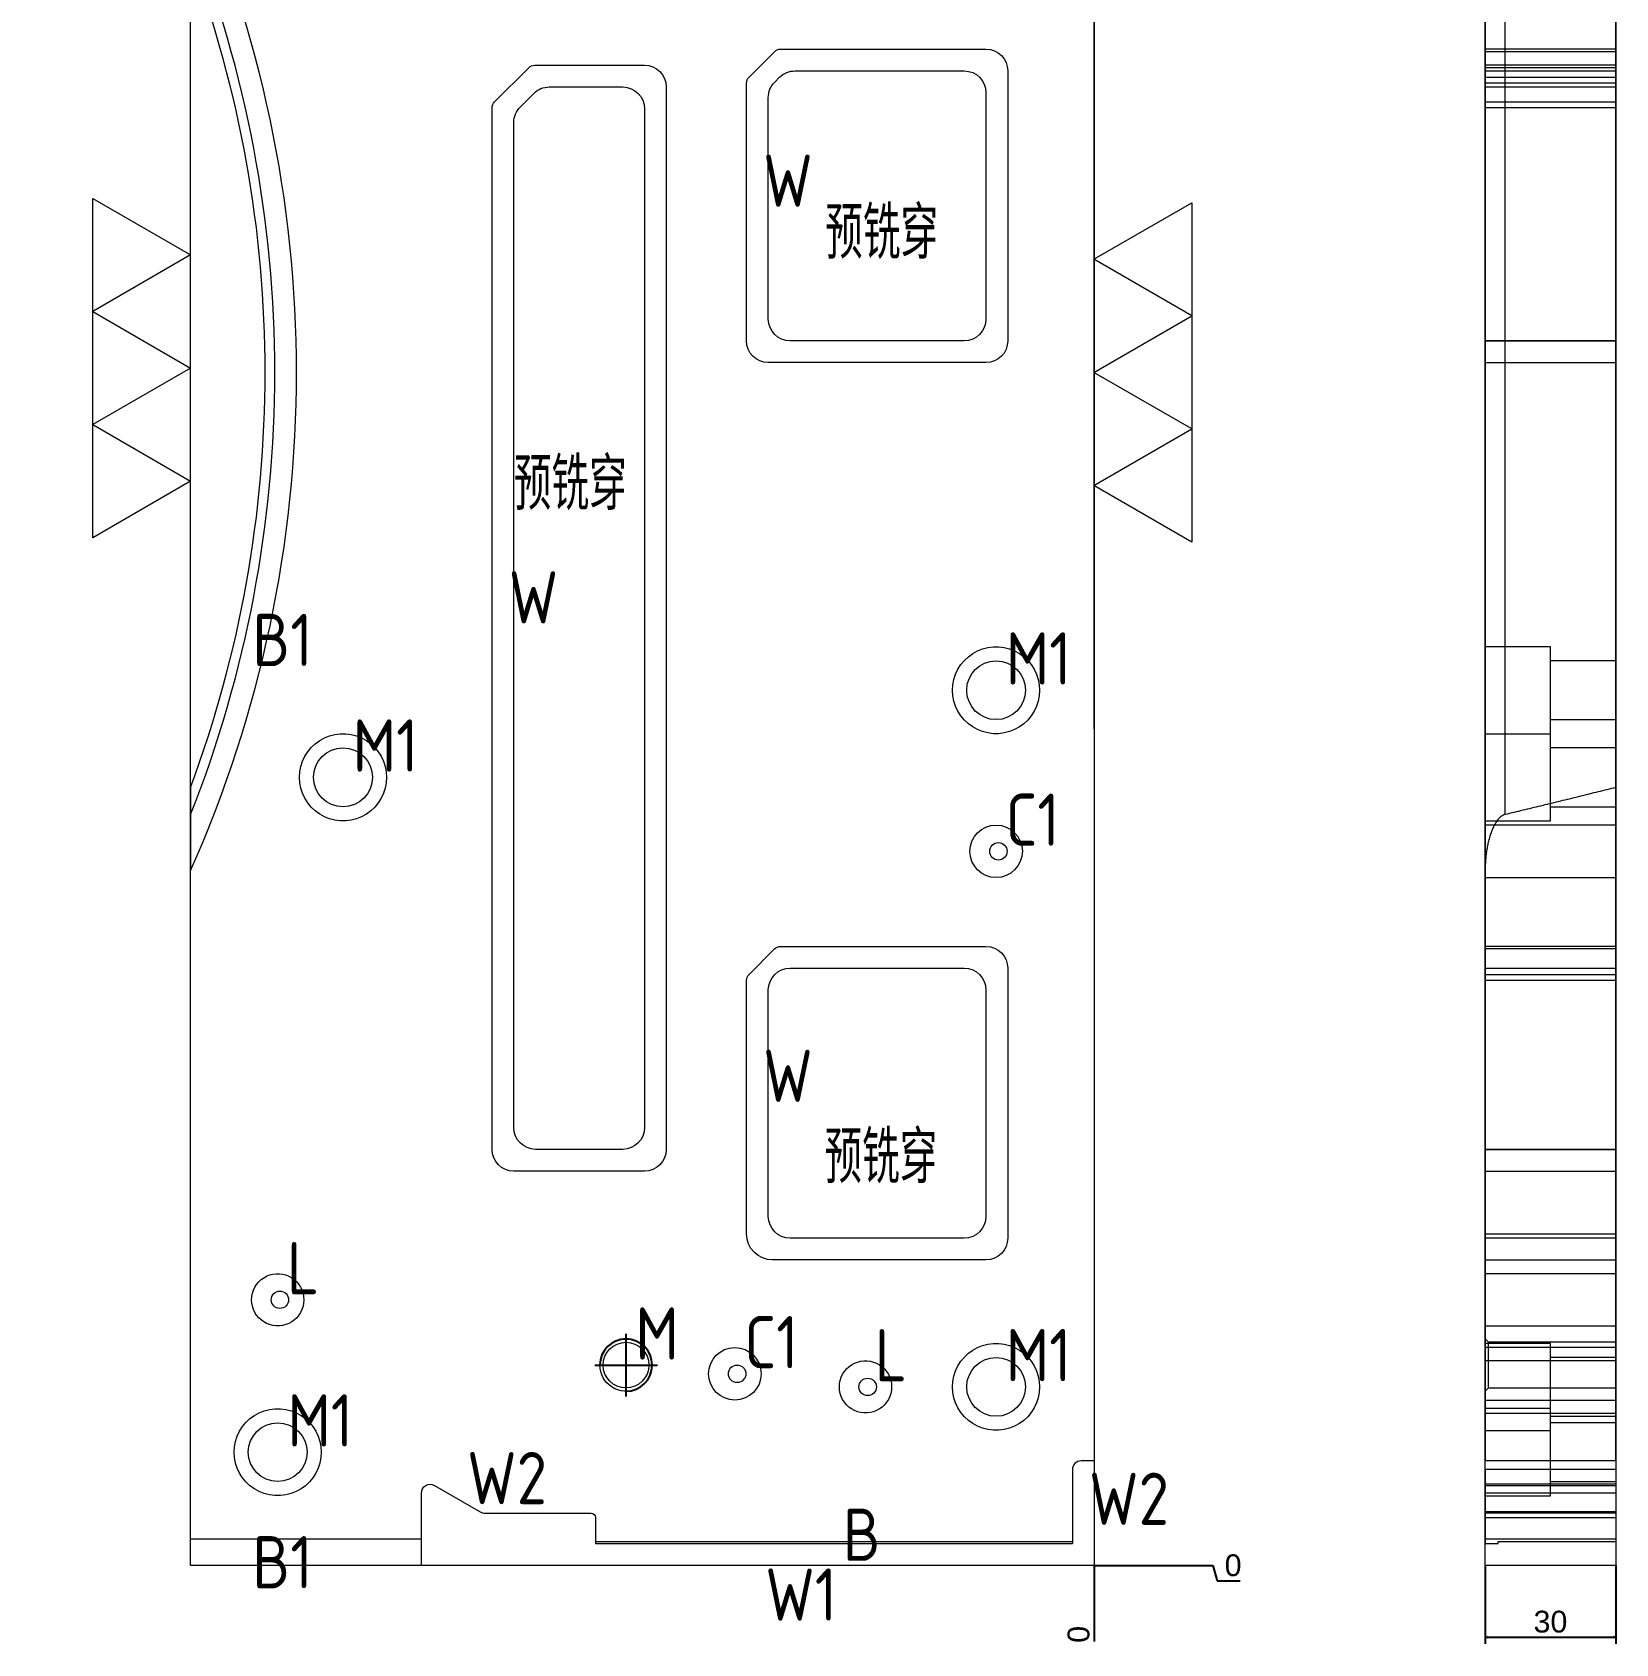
# Model space of a CAD drawing. Header units: millimetres. Extents: x 494 to 18201, y 224 to 11417.
# Drawn here: x 7559 to 7922.7, y 4098.9 to 4469 of the extents above; entities that cross this region are included whole.
import ezdxf
from ezdxf.lldxf.tags import DXFTag

# ---------------------------------------------------------------- set-up
doc = ezdxf.new("R2010")
doc.units = ezdxf.units.MM
for name, color, linetype in [('DIE', 7, 'Continuous'), ('DIE_W', 1, 'Continuous'), ('DIM', 7, 'Continuous')]:
    doc.layers.add(name, color=color, linetype=linetype)
doc.layers.add('dim_temp', color=161, linetype='Continuous', lineweight=9)
doc.styles.add('gbenor', font='gbenor.shx', dxfattribs={"bigfont": 'gbcbig.shx'})
doc.styles.get("Standard").update_dxf_attribs({"font": 'arial.ttf'})
tags = doc.linetypes.add('CENTER', pattern='A,22,[0,arial.ttf,S=0,R=0,X=0,Y=0],-8.5,8.5,-8.5', length=47.4).pattern_tags.tags
tags[16:17] = [DXFTag(74, 4), DXFTag(75, 0), DXFTag(340, '0'), DXFTag(46, 0.0), DXFTag(50, 0.0), DXFTag(44, 0.0), DXFTag(45, 0.0)]
tags[14:15] = [DXFTag(74, 4), DXFTag(75, 0), DXFTag(340, '0'), DXFTag(46, 0.0), DXFTag(50, 0.0), DXFTag(44, 0.0), DXFTag(45, 0.0)]
tags[12:13] = [DXFTag(74, 4), DXFTag(75, 0), DXFTag(340, '0'), DXFTag(46, 0.0), DXFTag(50, 0.0), DXFTag(44, 0.0), DXFTag(45, 0.0)]
tags = doc.linetypes.add('DASHED', pattern='A,12.86,[0,arial.ttf,S=0,R=0,X=0,Y=0],-12.86', length=25.72).pattern_tags.tags
tags[12:13] = [DXFTag(74, 4), DXFTag(75, 0), DXFTag(340, '0'), DXFTag(46, 0.0), DXFTag(50, 0.0), DXFTag(44, 0.0), DXFTag(45, 0.0)]
doc.dimstyles.new('通用', dxfattribs={"dimtxt": 5, "dimasz": 0.5, "dimexe": 1.5, "dimexo": 0, "dimgap": 1, "dimtad": 1, "dimtxsty": 'Standard', "dimblk": 'OPEN30', "dimcen": 1.5, "dimclrd": 252, "dimclre": 252, "dimclrt": 4, "dimadec": 1, "dimazin": 3, "dimtfac": 1, "dimtmove": 0, "dimatfit": 3, "dimldrblk": 'OPEN30', "dimarcsym": 0})

# ---------------------------------------------------------------- blocks, each defined once
blk = doc.blocks.new('_Open30')
at = {"color": 0, "linetype": 'ByBlock', "lineweight": -2}
for p, q in [((-1, 0.27), (0, 0)), ((0, 0), (-1, -0.27)), ((0, 0), (-1, 0))]:
    blk.add_line(p, q, dxfattribs=at)
blk = doc.blocks.new('*D15')
at = {"layer": 'Defpoints', "color": 0, "transparency": 16777216}
for p in [(7892.74, 4116.9), (7922.74, 4116.9), (7922.74, 4100.4)]:
    blk.add_point(p, dxfattribs=at)
at = {"layer": 'dim_temp', "color": 252, "lineweight": -2, "transparency": 16777216}
for p, q in [((7892.74, 4116.9), (7892.74, 4098.9)), ((7922.74, 4116.9), (7922.74, 4098.9)), ((7893.24, 4100.4), (7922.24, 4100.4))]:
    blk.add_line(p, q, dxfattribs=at)
at = {"layer": 'dim_temp', "color": 252, "lineweight": -2, "transparency": 16777216, "xscale": 0.5, "yscale": 0.5, "zscale": 0.5, "rotation": 180}
blk.add_blockref('_Open30', (7892.74, 4100.4), dxfattribs=at)
at = {"layer": 'dim_temp', "color": 252, "lineweight": -2, "transparency": 16777216, "xscale": 0.5, "yscale": 0.5, "zscale": 0.5}
blk.add_blockref('_Open30', (7922.74, 4100.4), dxfattribs=at)
at = {"layer": 'dim_temp', "color": 4, "lineweight": -3, "transparency": 16777216, "insert": (7907.74, 4103.95), "char_height": 5, "attachment_point": 5}
blk.add_mtext('30', dxfattribs=at)
blk = doc.blocks.new('*D16')
at = {"layer": 'Defpoints', "color": 0, "transparency": 16777216}
for p in [(7802.93, 4116.9), (7802.93, 4116.9), (7802.93, 4103.69)]:
    blk.add_point(p, dxfattribs=at)
at = {"layer": 'dim_temp', "color": 252, "lineweight": -2, "transparency": 16777216}
blk.add_line((7802.93, 4116.9), (7802.93, 4099.43), dxfattribs=at)
at = {"layer": 'dim_temp', "color": 4, "lineweight": -3, "transparency": 16777216, "insert": (7799.37, 4101.06), "char_height": 5, "attachment_point": 5, "rotation": 90}
blk.add_mtext('0', dxfattribs=at)
blk = doc.blocks.new('*D17')
at = {"layer": 'Defpoints', "color": 0, "transparency": 16777216}
for p in [(7802.93, 4116.9), (7802.93, 4116.9), (7832.22, 4113.35)]:
    blk.add_point(p, dxfattribs=at)
at = {"layer": 'dim_temp', "color": 252, "lineweight": -2, "transparency": 16777216}
for p, q in [((7802.93, 4116.9), (7830.22, 4116.9)), ((7830.22, 4116.9), (7831.22, 4113.35)), ((7831.22, 4113.35), (7836.48, 4113.35))]:
    blk.add_line(p, q, dxfattribs=at)
at = {"layer": 'dim_temp', "color": 4, "lineweight": -3, "transparency": 16777216, "insert": (7834.85, 4116.9), "char_height": 5, "attachment_point": 5}
blk.add_mtext('0', dxfattribs=at)
blk = doc.blocks.new('*D18')
at = {"layer": 'Defpoints', "color": 0, "transparency": 16777216}
for p in [(7595.41, 4666.9), (7595.41, 4666.9), (7802.93, 4116.9)]:
    blk.add_point(p, dxfattribs=at)
at = {"layer": 'dim_temp', "color": 252, "lineweight": -2, "transparency": 16777216}
blk.add_line((7595.41, 4666.9), (7595.41, 4643.71), dxfattribs=at)
at = {"layer": 'dim_temp', "color": 4, "lineweight": -3, "transparency": 16777216, "insert": (7591.41, 4654.81), "char_height": 5, "attachment_point": 5, "rotation": 90}
blk.add_mtext('-207,51', dxfattribs=at)
blk = doc.blocks.new('*D19')
at = {"layer": 'Defpoints', "color": 0, "transparency": 16777216}
for p in [(7571.23, 4666.9), (7595.41, 4666.9), (7802.93, 4116.9)]:
    blk.add_point(p, dxfattribs=at)
at = {"layer": 'dim_temp', "color": 252, "lineweight": -2, "transparency": 16777216}
blk.add_line((7595.41, 4666.9), (7559.2, 4666.9), dxfattribs=at)
at = {"layer": 'dim_temp', "color": 4, "lineweight": -3, "transparency": 16777216, "insert": (7564.71, 4670.45), "char_height": 5, "attachment_point": 5}
blk.add_mtext('550', dxfattribs=at)

msp = doc.modelspace()

# ---------------------------------------------------------------- linework, layer by layer
at = {"layer": 'DIE', "color": 11, "linetype": 'Continuous', "lineweight": 13}
for p, q in [((7802.83777, 4640.89878), (7802.92775, 4140.89878)), ((7892.73764, 4640.89878), (7892.73764, 4140.89878)), ((7922.73764, 4140.89878), (7922.73764, 4640.89878)), ((7595.41329, 4122.89878), (7595.41329, 4276.48235))]:
    msp.add_line(p, q, dxfattribs=at)
at = {"layer": 'DIE', "color": 155, "linetype": 'DASHED', "lineweight": 13, "ltscale": 0.521388}
for p, q in [((7897.30187, 4289.34362), (7897.30187, 4492.45395)), ((7922.73764, 4464.55363), (7892.73764, 4464.55363)), ((7922.73764, 4460.863), (7892.73764, 4460.863)), ((7892.73764, 4460.13941), (7922.73764, 4460.13941)), ((7892.73764, 4458.7252), (7922.73764, 4458.7252)), ((7922.73764, 4457.31099), (7892.73764, 4457.31099)), ((7892.73764, 4456.44878), (7922.73764, 4456.44878)), ((7892.73764, 4453.03457), (7922.73764, 4453.03457)), ((7922.73764, 4451.62036), (7892.73764, 4451.62036)), ((7892.73764, 4398.13941), (7922.73764, 4398.13941)), ((7922.73764, 4398.13941), (7892.73764, 4398.13941)), ((7922.73764, 4258.47237), (7892.73764, 4258.47237)), ((7892.73764, 4254.05815), (7922.73764, 4254.05815)), ((7892.73764, 4252.64394), (7922.73764, 4252.64394)), ((7922.73764, 4251.22973), (7892.73764, 4251.22973)), ((7892.73764, 4212.44878), (7922.73764, 4212.44878)), ((7922.73764, 4212.44878), (7892.73764, 4212.44878)), ((7892.73764, 4193.05815), (7922.73764, 4193.05815)), ((7922.73764, 4192.05815), (7892.73764, 4192.05815)), ((7892.73764, 4135.24964), (7922.73764, 4135.24964)), ((7922.73764, 4133.51759), (7892.73764, 4133.51759)), ((7922.73764, 4129.16673), (7892.73764, 4129.16673)), ((7892.73764, 4127.89878), (7922.73764, 4127.89878))]:
    msp.add_line(p, q, dxfattribs=at)
at = {"layer": 'DIE', "color": 31, "linetype": 'DASHED', "lineweight": 13, "ltscale": 0.521388}
for p, q in [((7907.73759, 4327.89878), (7892.73759, 4327.89878)), ((7907.73759, 4317.89878), (7907.73759, 4327.89878)), ((7922.73764, 4324.64878), (7907.73759, 4324.64878)), ((7907.73759, 4307.89878), (7907.73759, 4317.89878)), ((7907.73759, 4311.14878), (7922.73764, 4311.14878)), ((7892.73759, 4307.89878), (7907.73759, 4307.89878)), ((7907.73759, 4297.89878), (7907.73759, 4307.89878)), ((7922.73764, 4304.64878), (7907.73759, 4304.64878)), ((7907.73759, 4287.89878), (7907.73759, 4297.89878)), ((7907.73759, 4291.14878), (7922.73764, 4291.14878)), ((7892.73759, 4287.89878), (7907.73759, 4287.89878)), ((7907.73759, 4167.89878), (7892.73759, 4167.89878)), ((7907.73759, 4157.89878), (7907.73759, 4167.89878)), ((7922.73764, 4164.64878), (7907.73759, 4164.64878)), ((7907.73759, 4147.89878), (7907.73759, 4157.89878)), ((7907.73759, 4152.89878), (7892.73759, 4152.89878)), ((7907.73759, 4151.14878), (7922.73764, 4151.14878)), ((7922.73764, 4149.64878), (7907.73759, 4149.64878)), ((7892.73759, 4147.89878), (7907.73759, 4147.89878)), ((7907.73759, 4142.89878), (7907.73759, 4147.89935)), ((7907.73759, 4132.89878), (7907.73759, 4142.89878)), ((7907.73759, 4136.14878), (7922.73764, 4136.14878)), ((7892.73759, 4132.89878), (7907.73759, 4132.89878)), ((7688.41329, 4122.39878), (7797.93108, 4122.39878))]:
    msp.add_line(p, q, dxfattribs=at)
at = {"layer": 'DIE', "color": 5, "linetype": 'DASHED', "lineweight": 13, "ltscale": 0.521388}
for p, q in [((7893.48459, 4168.15178), (7892.73759, 4168.89878)), ((7922.73764, 4168.15178), (7893.48459, 4168.15178)), ((7893.48459, 4162.89878), (7893.48459, 4168.15178)), ((7893.48459, 4157.64578), (7893.48459, 4162.89878)), ((7892.73759, 4156.89878), (7893.48459, 4157.64578)), ((7893.48459, 4157.64578), (7922.73764, 4157.64578))]:
    msp.add_line(p, q, dxfattribs=at)
at = {"layer": 'DIE', "color": 155, "linetype": 'Continuous', "lineweight": 13}
msp.add_line((7922.73764, 4138.89842), (7892.73764, 4138.89842), dxfattribs=at)
at = {"layer": 'DIE', "color": 31, "linetype": 'Continuous', "lineweight": 13}
msp.add_line((7648.41329, 4122.89878), (7595.41329, 4122.89878), dxfattribs=at)
at = {"layer": 'DIE', "color": 80, "linetype": 'Continuous', "lineweight": 13, "ltscale": 0.33029}
for points in [[(7778.0924, 4455.13941), (7778.0924, 4403.13941, -0.414213562), (7773.0924, 4398.13941), (7733.0924, 4398.13941, -0.414213562), (7728.0924, 4403.13941), (7728.0924, 4453.99728, -0.19891237), (7729.55687, 4457.53281), (7730.69901, 4458.67495, -0.198912365), (7734.23454, 4460.13941), (7773.0924, 4460.13941, -0.414213562)], [(7669.64652, 4217.44878), (7669.64652, 4448.30665, -0.198912349), (7671.11099, 4451.84218), (7674.25312, 4454.98432, -0.198912386), (7677.78866, 4456.44878), (7694.64652, 4456.44878, -0.414213562), (7699.64652, 4451.44878), (7699.64652, 4217.44878, -0.414213562), (7694.64652, 4212.44878), (7674.64652, 4212.44878, -0.414213562)], [(7778.0924, 4249.05815), (7778.0924, 4197.05815, -0.414213562), (7773.0924, 4192.05815), (7733.0924, 4192.05815, -0.414213562), (7728.0924, 4197.05815), (7728.0924, 4249.05815, -0.414213562), (7733.0924, 4254.05815), (7773.0924, 4254.05815, -0.414213562)]]:
    msp.add_lwpolyline(points, format="xyb", close=True, dxfattribs=at)
at = {"layer": 'DIE', "color": 31, "linetype": 'Continuous', "lineweight": 13}
for points in [[(7790.41329, 4317.89878), (7790.33452, 4316.64544), (7790.0992, 4315.41186), (7789.71106, 4314.21754), (7789.17645, 4313.08119), (7788.5035, 4312.0209), (7787.70299, 4311.0533), (7786.7876, 4310.19356), (7785.77157, 4309.45548), (7784.67111, 4308.85047), (7783.50349, 4308.38811), (7782.2871, 4308.07591), (7781.0412, 4307.91844), (7779.78538, 4307.91842), (7778.53948, 4308.07591), (7777.32309, 4308.38812), (7776.15546, 4308.85045), (7775.05501, 4309.45549), (7774.03898, 4310.19356), (7773.12357, 4311.05329), (7772.32309, 4312.02091), (7771.65012, 4313.08119), (7771.11551, 4314.21754), (7770.72739, 4315.41187), (7770.49204, 4316.64544), (7770.41329, 4317.89879), (7770.49205, 4319.15213), (7770.72738, 4320.38571), (7771.11552, 4321.58003), (7771.65013, 4322.71637), (7772.32308, 4323.77667), (7773.12358, 4324.74427), (7774.03898, 4325.60401), (7775.05501, 4326.34209), (7776.15547, 4326.9471), (7777.32309, 4327.40946), (7778.53948, 4327.72166), (7779.78538, 4327.87913), (7781.0412, 4327.87915), (7782.2871, 4327.72166), (7783.50349, 4327.40944), (7784.67112, 4326.94712), (7785.77156, 4326.34207), (7786.7876, 4325.604), (7787.70301, 4324.74428), (7788.50349, 4323.77666), (7789.17646, 4322.71637), (7789.71107, 4321.58003), (7790.09919, 4320.3857), (7790.33455, 4319.15213), (7790.41329, 4317.89878)], [(7640.41329, 4297.89878), (7640.33452, 4296.64544), (7640.0992, 4295.41186), (7639.71106, 4294.21754), (7639.17645, 4293.08119), (7638.5035, 4292.0209), (7637.70299, 4291.0533), (7636.7876, 4290.19356), (7635.77157, 4289.45548), (7634.67111, 4288.85047), (7633.50349, 4288.38811), (7632.2871, 4288.07591), (7631.0412, 4287.91844), (7629.78538, 4287.91842), (7628.53948, 4288.07591), (7627.32309, 4288.38812), (7626.15546, 4288.85045), (7625.05501, 4289.45549), (7624.03898, 4290.19356), (7623.12357, 4291.05329), (7622.32309, 4292.02091), (7621.65012, 4293.08119), (7621.11551, 4294.21754), (7620.72739, 4295.41187), (7620.49204, 4296.64544), (7620.41329, 4297.89879), (7620.49205, 4299.15213), (7620.72738, 4300.38571), (7621.11552, 4301.58003), (7621.65013, 4302.71637), (7622.32308, 4303.77667), (7623.12358, 4304.74427), (7624.03898, 4305.60401), (7625.05501, 4306.34209), (7626.15547, 4306.9471), (7627.32309, 4307.40946), (7628.53948, 4307.72166), (7629.78538, 4307.87913), (7631.0412, 4307.87915), (7632.2871, 4307.72166), (7633.50349, 4307.40944), (7634.67112, 4306.94712), (7635.77156, 4306.34207), (7636.7876, 4305.604), (7637.70301, 4304.74428), (7638.50349, 4303.77666), (7639.17646, 4302.71637), (7639.71107, 4301.58003), (7640.09919, 4300.3857), (7640.33455, 4299.15213), (7640.41329, 4297.89878)], [(7790.41329, 4157.89878), (7790.33452, 4156.64544), (7790.0992, 4155.41186), (7789.71106, 4154.21754), (7789.17645, 4153.08119), (7788.5035, 4152.0209), (7787.70299, 4151.0533), (7786.7876, 4150.19356), (7785.77157, 4149.45548), (7784.67111, 4148.85047), (7783.50349, 4148.38811), (7782.2871, 4148.07591), (7781.0412, 4147.91844), (7779.78538, 4147.91842), (7778.53948, 4148.07591), (7777.32309, 4148.38812), (7776.15546, 4148.85045), (7775.05501, 4149.45549), (7774.03898, 4150.19356), (7773.12357, 4151.05329), (7772.32309, 4152.02091), (7771.65012, 4153.08119), (7771.11551, 4154.21754), (7770.72739, 4155.41187), (7770.49204, 4156.64544), (7770.41329, 4157.89879), (7770.49205, 4159.15213), (7770.72738, 4160.38571), (7771.11552, 4161.58003), (7771.65013, 4162.71637), (7772.32308, 4163.77667), (7773.12358, 4164.74427), (7774.03898, 4165.60401), (7775.05501, 4166.34209), (7776.15547, 4166.9471), (7777.32309, 4167.40946), (7778.53948, 4167.72166), (7779.78538, 4167.87913), (7781.0412, 4167.87915), (7782.2871, 4167.72166), (7783.50349, 4167.40944), (7784.67112, 4166.94712), (7785.77156, 4166.34207), (7786.7876, 4165.604), (7787.70301, 4164.74428), (7788.50349, 4163.77666), (7789.17646, 4162.71637), (7789.71107, 4161.58003), (7790.09919, 4160.3857), (7790.33455, 4159.15213), (7790.41329, 4157.89878)], [(7625.41329, 4142.89878), (7625.33452, 4141.64544), (7625.0992, 4140.41186), (7624.71106, 4139.21754), (7624.17645, 4138.08119), (7623.5035, 4137.0209), (7622.70299, 4136.0533), (7621.7876, 4135.19356), (7620.77157, 4134.45548), (7619.67111, 4133.85047), (7618.50349, 4133.38811), (7617.2871, 4133.07591), (7616.0412, 4132.91844), (7614.78538, 4132.91842), (7613.53948, 4133.07591), (7612.32309, 4133.38812), (7611.15546, 4133.85045), (7610.05501, 4134.45549), (7609.03898, 4135.19356), (7608.12357, 4136.05329), (7607.32309, 4137.02091), (7606.65012, 4138.08119), (7606.11551, 4139.21754), (7605.72739, 4140.41187), (7605.49204, 4141.64544), (7605.41329, 4142.89879), (7605.49205, 4144.15213), (7605.72738, 4145.38571), (7606.11552, 4146.58003), (7606.65013, 4147.71637), (7607.32308, 4148.77667), (7608.12358, 4149.74427), (7609.03898, 4150.60401), (7610.05501, 4151.34209), (7611.15547, 4151.9471), (7612.32309, 4152.40946), (7613.53948, 4152.72166), (7614.78538, 4152.87913), (7616.0412, 4152.87915), (7617.2871, 4152.72166), (7618.50349, 4152.40944), (7619.67112, 4151.94712), (7620.77156, 4151.34207), (7621.7876, 4150.604), (7622.70301, 4149.74428), (7623.50349, 4148.77666), (7624.17646, 4147.71637), (7624.71107, 4146.58003), (7625.09919, 4145.3857), (7625.33455, 4144.15213), (7625.41329, 4142.89878)]]:
    msp.add_lwpolyline(points, close=True, dxfattribs=at)
for points in [[(7595.41329, 4295.56511), (7595.41329, 4295.43742), (7595.41329, 4295.30987), (7595.41329, 4295.18247), (7595.41329, 4295.0552), (7595.41329, 4294.92807), (7595.41329, 4294.80109), (7595.41329, 4294.67424), (7595.41329, 4294.54753), (7595.41329, 4294.42095), (7595.41329, 4294.29451), (7595.41329, 4294.16821), (7595.41329, 4294.04205), (7595.41329, 4293.91602), (7595.41329, 4293.79012), (7595.41329, 4293.66436), (7595.41329, 4293.53873), (7595.41329, 4293.41324), (7595.41329, 4293.28788), (7595.41329, 4293.16265), (7595.41329, 4293.03755), (7595.41329, 4292.91258), (7595.41329, 4292.78775), (7595.41329, 4292.66304), (7595.41329, 4292.53847), (7595.41329, 4292.41402), (7595.41329, 4292.28971), (7595.41329, 4292.16552), (7595.41329, 4292.04146), (7595.41329, 4291.91752), (7595.41329, 4291.79372), (7595.41329, 4291.67004), (7595.41329, 4291.54648), (7595.41329, 4291.42306), (7595.41329, 4291.29976), (7595.41329, 4291.17658), (7595.41329, 4291.05353), (7595.41329, 4290.9306), (7595.41329, 4290.80779), (7595.41329, 4290.68511), (7595.41329, 4290.56255), (7595.41329, 4290.44012), (7595.41329, 4290.3178), (7595.41329, 4290.19561), (7595.41329, 4290.07354), (7595.41329, 4289.95158), (7595.41329, 4289.82975), (7595.41329, 4289.70804), (7595.41329, 4289.58645), (7595.41329, 4289.46498), (7595.41329, 4289.34362)], [(7595.41329, 4289.34362), (7595.41329, 4289.25671), (7595.41329, 4289.13406), (7595.41329, 4288.98286), (7595.41329, 4288.80962), (7595.41329, 4288.6177), (7595.41329, 4288.4102), (7595.41329, 4288.19215), (7595.41329, 4287.96554), (7595.41329, 4287.73152), (7595.41329, 4287.49096), (7595.41329, 4287.24454), (7595.41329, 4286.99281), (7595.41329, 4286.73682), (7595.41329, 4286.47841), (7595.41329, 4286.21789), (7595.41329, 4285.95545), (7595.41329, 4285.69124), (7595.41329, 4285.42538), (7595.41329, 4285.15797), (7595.41329, 4284.88911), (7595.41329, 4284.61888), (7595.41329, 4284.34734), (7595.41329, 4284.07456), (7595.41329, 4283.80059), (7595.41329, 4283.52547), (7595.41329, 4283.24926), (7595.41329, 4282.97197), (7595.41329, 4282.69365), (7595.41329, 4282.41433), (7595.41329, 4282.13402), (7595.41329, 4281.85275), (7595.41329, 4281.57055), (7595.41329, 4281.28787), (7595.41329, 4281.0052), (7595.41329, 4280.72253), (7595.41329, 4280.43985), (7595.41329, 4280.15718), (7595.41329, 4279.8745), (7595.41329, 4279.59183), (7595.41329, 4279.30915), (7595.41329, 4279.02647), (7595.41329, 4278.7438), (7595.41329, 4278.46112), (7595.41329, 4278.17844), (7595.41329, 4277.89576), (7595.41329, 4277.61308), (7595.41329, 4277.33039), (7595.41329, 4277.04771), (7595.41329, 4276.76503), (7595.41329, 4276.48235)]]:
    msp.add_lwpolyline(points, dxfattribs=at)
at = {"layer": 'DIE', "color": 31, "linetype": 'DASHED', "lineweight": 13, "ltscale": 0.521388}
for points in [[(7922.73764, 4295.56511), (7922.22976, 4295.43742), (7921.72183, 4295.30987), (7921.21388, 4295.18247), (7920.70588, 4295.0552), (7920.19785, 4294.92807), (7919.68979, 4294.80109), (7919.18169, 4294.67424), (7918.67355, 4294.54753), (7918.16538, 4294.42095), (7917.65718, 4294.29451), (7917.14894, 4294.16821), (7916.64067, 4294.04205), (7916.13236, 4293.91602), (7915.62401, 4293.79012), (7915.11564, 4293.66436), (7914.60723, 4293.53873), (7914.09878, 4293.41324), (7913.5903, 4293.28788), (7913.08179, 4293.16265), (7912.57325, 4293.03755), (7912.06467, 4292.91258), (7911.55605, 4292.78775), (7911.04741, 4292.66304), (7910.53873, 4292.53847), (7910.03002, 4292.41402), (7909.52127, 4292.28971), (7909.0125, 4292.16552), (7908.50369, 4292.04146), (7907.99485, 4291.91752), (7907.48597, 4291.79372), (7906.97706, 4291.67004), (7906.46813, 4291.54648), (7905.95916, 4291.42306), (7905.45015, 4291.29976), (7904.94112, 4291.17658), (7904.43205, 4291.05353), (7903.92296, 4290.9306), (7903.41383, 4290.80779), (7902.90467, 4290.68511), (7902.39547, 4290.56255), (7901.88625, 4290.44012), (7901.377, 4290.3178), (7900.86771, 4290.19561), (7900.3584, 4290.07354), (7899.84905, 4289.95158), (7899.33968, 4289.82975), (7898.83027, 4289.70804), (7898.32083, 4289.58645), (7897.81136, 4289.46498), (7897.30187, 4289.34362)], [(7897.30187, 4289.34362), (7897.02543, 4289.25671), (7896.76201, 4289.13406), (7896.51491, 4288.98286), (7896.2848, 4288.80962), (7896.06907, 4288.6177), (7895.86624, 4288.4102), (7895.67721, 4288.19215), (7895.50042, 4287.96554), (7895.33421, 4287.73152), (7895.17735, 4287.49096), (7895.02886, 4287.24454), (7894.88793, 4286.99281), (7894.7542, 4286.73682), (7894.62778, 4286.47841), (7894.50805, 4286.21789), (7894.39443, 4285.95545), (7894.28646, 4285.69124), (7894.18377, 4285.42538), (7894.08599, 4285.15797), (7893.99282, 4284.88911), (7893.90403, 4284.61888), (7893.81939, 4284.34734), (7893.73871, 4284.07456), (7893.66183, 4283.80059), (7893.58858, 4283.52547), (7893.51885, 4283.24926), (7893.45252, 4282.97197), (7893.38948, 4282.69365), (7893.32964, 4282.41433), (7893.27293, 4282.13402), (7893.21928, 4281.85275), (7893.16862, 4281.57055), (7893.12097, 4281.28787), (7893.07635, 4281.0052), (7893.03469, 4280.72253), (7892.99592, 4280.43985), (7892.95999, 4280.15718), (7892.92686, 4279.8745), (7892.89647, 4279.59183), (7892.86881, 4279.30915), (7892.84384, 4279.02647), (7892.82154, 4278.7438), (7892.80189, 4278.46112), (7892.78486, 4278.17844), (7892.77045, 4277.89576), (7892.75865, 4277.61308), (7892.74947, 4277.33039), (7892.7429, 4277.04771), (7892.73896, 4276.76503), (7892.73764, 4276.48235)]]:
    msp.add_lwpolyline(points, dxfattribs=at)
at = {"layer": 'DIE', "color": 5, "linetype": 'Continuous', "lineweight": 13}
msp.add_lwpolyline([(7701.41329, 4162.89878), (7701.366, 4162.14661), (7701.22478, 4161.40638), (7700.99186, 4160.6898), (7700.67107, 4160.00802), (7700.26728, 4159.37186), (7699.78695, 4158.79132), (7699.2377, 4158.27551), (7698.62807, 4157.83268), (7697.96778, 4157.4697), (7697.26721, 4157.19231), (7696.53737, 4157.00502), (7695.78984, 4156.91057), (7695.03635, 4156.91057), (7694.28881, 4157.0051), (7693.55899, 4157.19245), (7692.85843, 4157.46986), (7692.19818, 4157.8329), (7691.58857, 4158.27576), (7691.03935, 4158.7916), (7690.55908, 4159.37219), (7690.15531, 4160.00836), (7689.83457, 4160.69017), (7689.60172, 4161.40677), (7689.46052, 4162.14691), (7689.41329, 4162.89892), (7689.46057, 4163.65092), (7689.60177, 4164.39106), (7689.83467, 4165.10764), (7690.15545, 4165.78943), (7690.55922, 4166.4256), (7691.03954, 4167.00615), (7691.58878, 4167.52198), (7692.1984, 4167.96481), (7692.85868, 4168.32781), (7693.55924, 4168.60521), (7694.28908, 4168.79252), (7695.03661, 4168.88699), (7695.7901, 4168.887), (7696.53764, 4168.7925), (7697.26746, 4168.60516), (7697.96803, 4168.32777), (7698.62829, 4167.96473), (7699.23791, 4167.52189), (7699.78714, 4167.00606), (7700.26742, 4166.42549), (7700.6712, 4165.78932), (7700.99196, 4165.10752), (7701.22483, 4164.39092), (7701.36605, 4163.65079), (7701.41329, 4162.89878)], close=True, dxfattribs=at)
at = {"layer": 'DIE', "color": 42, "linetype": 'Continuous', "lineweight": 13}
for centre, radius in [((7780.41329, 4317.89878), 6.75), ((7630.41329, 4297.89878), 6.75), ((7695.41329, 4162.89878), 5.253), ((7780.41329, 4157.89878), 6.75), ((7615.41329, 4142.89878), 6.75)]:
    msp.add_circle(centre, radius, dxfattribs=at)
at = {"layer": 'DIE', "color": 42, "linetype": 'Continuous', "lineweight": 18}
for centre in [(7780.93829, 4280.89878), (7615.91339, 4177.89878), (7720.93829, 4160.89878), (7750.91339, 4157.89878)]:
    msp.add_circle(centre, 2, dxfattribs=at)
at = {"layer": 'DIE', "color": 155, "linetype": 'Continuous', "lineweight": 13}
for radius, start, end in [(281.31854, 336.001365, 23.998635), (276.33757, 338.438235, 21.561765)]:
    msp.add_arc((7338.41329, 4390.89878), radius, start, end, dxfattribs=at)
at = {"layer": 'DIE', "color": 31, "linetype": 'Continuous', "lineweight": 13}
msp.add_arc((7338.41329, 4390.89878), 274.11222, 339.647757, 20.352243, dxfattribs=at)
at = {"layer": 'DIE', "color": 42, "linetype": 'Continuous', "lineweight": -3}
msp.add_arc((7695.41329, 4162.89878), 6, 270, 180, dxfattribs=at)
at = {"layer": 'DIE_W', "color": 1, "linetype": 'DASHED', "lineweight": 13, "ltscale": 0.521388}
for p, q in [((7922.73764, 4465.13941), (7892.73764, 4465.13941)), ((7922.73764, 4461.44878), (7892.73764, 4461.44878)), ((7892.73764, 4393.13941), (7922.73764, 4393.13941)), ((7922.73764, 4286.92378), (7892.73764, 4286.92378)), ((7892.73764, 4274.87378), (7922.73764, 4274.87378)), ((7922.73764, 4259.05815), (7892.73764, 4259.05815)), ((7892.73764, 4207.44878), (7922.73764, 4207.44878)), ((7892.73764, 4187.05815), (7922.73764, 4187.05815)), ((7922.73764, 4183.89888), (7892.73759, 4183.89888)), ((7892.73759, 4171.89868), (7922.73764, 4171.89868)), ((7922.73764, 4163.89888), (7892.73759, 4163.89888)), ((7922.73764, 4166.92378), (7892.73764, 4166.92378)), ((7892.73764, 4154.87378), (7922.73764, 4154.87378)), ((7892.73759, 4151.89868), (7922.73764, 4151.89868)), ((7922.73764, 4135.51759), (7892.73764, 4135.51759)), ((7922.73764, 4128.89878), (7892.73764, 4128.89878)), ((7922.73764, 4122.89878), (7892.73764, 4122.89878))]:
    msp.add_line(p, q, dxfattribs=at)
at = {"layer": 'DIE_W', "color": 1, "linetype": 'CENTER', "lineweight": -3, "ltscale": 0.521388}
for p, q in [((7695.41329, 4155.69878), (7695.41329, 4170.09878)), ((7688.21329, 4162.89878), (7702.61329, 4162.89878))]:
    msp.add_line(p, q, dxfattribs=at)
at = {"layer": 'DIE_W', "color": 1, "linetype": 'Continuous', "lineweight": 13}
for p, q in [((7892.73764, 4138.89842), (7892.73764, 4140.89878)), ((7922.73764, 4140.89878), (7892.73764, 4140.89878)), ((7892.73764, 4138.89842), (7892.73764, 4121.89878)), ((7922.73764, 4140.89878), (7922.73764, 4138.89842)), ((7922.73764, 4138.89842), (7922.73764, 4122.39878)), ((7892.73764, 4121.89878), (7895.73764, 4121.89878)), ((7895.73764, 4121.89878), (7895.73764, 4122.39878)), ((7895.73764, 4122.39878), (7922.73764, 4122.39878))]:
    msp.add_line(p, q, dxfattribs=at)
for points in [[(7783.0924, 4460.13941), (7783.0924, 4398.13941, -0.414213562), (7778.0924, 4393.13941), (7728.0924, 4393.13941, -0.414213562), (7723.0924, 4398.13941), (7723.0924, 4457.31099, -0.198912367), (7723.67819, 4458.7252), (7729.50662, 4464.55363, -0.198912367), (7730.92083, 4465.13941), (7778.0924, 4465.13941, -0.414213562)], [(7664.64652, 4212.44878), (7664.64652, 4451.62036, -0.198912367), (7665.23231, 4453.03457), (7673.06073, 4460.863, -0.198912367), (7674.47495, 4461.44878), (7699.64652, 4461.44878, -0.414213562), (7704.64652, 4456.44878), (7704.64652, 4212.44878, -0.414213562), (7699.64652, 4207.44878), (7669.64652, 4207.44878, -0.414213562)], [(7783.0924, 4254.05815), (7783.0924, 4192.05815, -0.414213562), (7778.0924, 4187.05815), (7729.0924, 4187.05815, -0.414213562), (7723.0924, 4193.05815), (7723.0924, 4251.22973, -0.198912367), (7723.67819, 4252.64394), (7729.50662, 4258.47237, -0.198912367), (7730.92083, 4259.05815), (7778.0924, 4259.05815, -0.414213562)]]:
    msp.add_lwpolyline(points, format="xyb", close=True, dxfattribs=at)
for points in [[(7621.41339, 4177.89878), (7621.3661, 4177.1466), (7621.22487, 4176.40636), (7620.99195, 4175.68977), (7620.67116, 4175.00797), (7620.26736, 4174.3718), (7619.78702, 4173.79126), (7619.23777, 4173.27543), (7618.62812, 4172.8326), (7617.96782, 4172.46961), (7617.26724, 4172.19222), (7616.53739, 4172.00492), (7615.78984, 4171.91047), (7615.03634, 4171.91047), (7614.2888, 4172.005), (7613.55896, 4172.19235), (7612.85839, 4172.46977), (7612.19813, 4172.83282), (7611.58851, 4173.27568), (7611.03927, 4173.79154), (7610.559, 4174.37213), (7610.15523, 4175.00831), (7609.83447, 4175.69014), (7609.60162, 4176.40675), (7609.46042, 4177.1469), (7609.41319, 4177.89892), (7609.46047, 4178.65093), (7609.60167, 4179.39108), (7609.83458, 4180.10768), (7610.15536, 4180.78948), (7610.55914, 4181.42566), (7611.03946, 4182.00622), (7611.58871, 4182.52205), (7612.19834, 4182.9649), (7612.85864, 4183.3279), (7613.55921, 4183.60531), (7614.28906, 4183.79262), (7615.03661, 4183.88709), (7615.79011, 4183.8871), (7616.53765, 4183.79259), (7617.26749, 4183.60526), (7617.96807, 4183.32786), (7618.62834, 4182.96482), (7619.23797, 4182.52197), (7619.78722, 4182.00613), (7620.2675, 4181.42554), (7620.67129, 4180.78937), (7620.99206, 4180.10755), (7621.22492, 4179.39095), (7621.36615, 4178.6508), (7621.41339, 4177.89878)], [(7756.41339, 4157.89878), (7756.3661, 4157.1466), (7756.22487, 4156.40636), (7755.99195, 4155.68977), (7755.67116, 4155.00797), (7755.26736, 4154.3718), (7754.78702, 4153.79126), (7754.23777, 4153.27543), (7753.62812, 4152.8326), (7752.96782, 4152.46961), (7752.26724, 4152.19222), (7751.53739, 4152.00492), (7750.78984, 4151.91047), (7750.03634, 4151.91047), (7749.2888, 4152.005), (7748.55896, 4152.19235), (7747.85839, 4152.46977), (7747.19813, 4152.83282), (7746.58851, 4153.27568), (7746.03927, 4153.79154), (7745.559, 4154.37213), (7745.15523, 4155.00831), (7744.83447, 4155.69014), (7744.60162, 4156.40675), (7744.46042, 4157.1469), (7744.41319, 4157.89892), (7744.46047, 4158.65093), (7744.60167, 4159.39108), (7744.83458, 4160.10768), (7745.15536, 4160.78948), (7745.55914, 4161.42566), (7746.03946, 4162.00622), (7746.58871, 4162.52205), (7747.19834, 4162.9649), (7747.85864, 4163.3279), (7748.55921, 4163.60531), (7749.28906, 4163.79262), (7750.03661, 4163.88709), (7750.79011, 4163.8871), (7751.53765, 4163.79259), (7752.26749, 4163.60526), (7752.96807, 4163.32786), (7753.62834, 4162.96482), (7754.23797, 4162.52197), (7754.78722, 4162.00613), (7755.2675, 4161.42554), (7755.67129, 4160.78937), (7755.99206, 4160.10755), (7756.22492, 4159.39095), (7756.36615, 4158.6508), (7756.41339, 4157.89878)]]:
    msp.add_lwpolyline(points, close=True, dxfattribs=at)
for points in [[(7802.92775, 4140.89878), (7799.92811, 4140.89878, 0.414266273), (7797.92811, 4138.89842), (7797.93117, 4121.89878)], [(7648.41329, 4116.89878), (7648.41329, 4133.51759, -0.577350269), (7651.41329, 4135.24964), (7661.94919, 4129.16673, 0.131652498), (7662.94919, 4128.89878), (7687.41329, 4128.89878, -0.414213562), (7688.41329, 4127.89878), (7688.41329, 4121.89878)]]:
    msp.add_lwpolyline(points, format="xyb", dxfattribs=at)
at = {"layer": 'DIE_W', "color": 190, "linetype": 'Continuous', "lineweight": 13}
msp.add_lwpolyline([(7688.41329, 4121.89878), (7797.93117, 4121.89878)], dxfattribs=at)
at = {"layer": 'DIE_W', "color": 1, "linetype": 'Continuous', "lineweight": 13}
for centre in [(7780.41329, 4280.89878), (7720.41329, 4160.89878)]:
    msp.add_circle(centre, 6.025, dxfattribs=at)
at = {"layer": 'DIM', "color": 252, "linetype": 'DASHED', "lineweight": 0}
for points in [[(7802.92775, 4666.89878), (7802.92775, 4116.89878), (7595.41329, 4116.89878), (7595.41329, 4666.89878)], [(7922.73764, 4666.89878), (7922.73764, 4116.89878), (7892.73759, 4116.89878), (7892.73759, 4666.89878)]]:
    msp.add_lwpolyline(points, close=True, dxfattribs=at)
at = {"layer": 'DIM', "lineweight": 0}
for points in [[(7572.91329, 4430.86993), (7595.41329, 4417.87955), (7572.91329, 4404.88916), (7595.41329, 4391.89878), (7572.91329, 4378.9084), (7595.41329, 4365.91802), (7572.91329, 4352.92764), (7572.91329, 4430.86993)], [(7825.38276, 4351.92764), (7802.88276, 4364.91802), (7825.38276, 4377.9084), (7802.88276, 4390.89878), (7825.38276, 4403.88916), (7802.88276, 4416.87955), (7825.38276, 4429.86993), (7825.38276, 4351.92764)]]:
    msp.add_lwpolyline(points, close=True, dxfattribs=at)

# ---------------------------------------------------------------- texts
at = {"layer": 'DIE', "color": 11, "linetype": 'Continuous', "lineweight": 13, "ltscale": 0.33029, "style": 'gbenor'}
for p in [(7741.17084, 4416.9564), (7669.64652, 4359.27672), (7740.97996, 4204.66362)]:
    msp.add_text('预铣穿', height=12, dxfattribs=at).set_placement(p)
at = {"layer": 'DIM', "color": 4, "lineweight": -3, "style": 'gbenor'}
for s, p in [('W', (7726.89929, 4428.93025)), ('W', (7668.45329, 4333.23975)), ('B1', (7609.59779, 4323.45415)), ('M1', (7782.63829, 4319.20375)), ('M1', (7632.63829, 4299.20375)), ('C1', (7782.55879, 4282.164)), ('W', (7726.89929, 4223.34875)), ('L', (7617.55829, 4179.16375)), ('M', (7697.55829, 4164.16375)), ('C1', (7722.55879, 4162.164)), ('L', (7752.55829, 4159.16375)), ('M1', (7782.63829, 4159.20375)), ('M1', (7617.63829, 4144.20375)), ('W2', (7658.88829, 4130.95195)), ('W2', (7801.73679, 4126.20375)), ('B', (7745.19729, 4117.95375)), ('B1', (7609.59779, 4111.63202)), ('W1', (7727.37729, 4104.20375))]:
    msp.add_text(s, height=12, dxfattribs=at).set_placement(p)

# ---------------------------------------------------------------- dimensions: what is measured, and where the dimension line sits
at = {"layer": 'dim_temp', "lineweight": -3}
for feature_location, offset, dtype, origin, picture, middle in [((7595.41329, 4666.89878), (-24.18822, 0), 0, (7802.92775, 4116.89878), '*D19', (7564.71006, 4670.45165)), ((7802.9277537052, 4116.898783532), (29.2888314948, -3.5528649386), 0, (7802.9277537052, 4116.898783532), '*D17', (7834.8468716938, 4116.898783532)), ((7802.9277537052, 4116.898783532), (0, -13.2042387869), 1, (7802.9277537052, 4116.898783532), '*D16', (7799.3748887666, 4101.0642582512))]:
    dim = msp.add_ordinate_dim(feature_location=feature_location, offset=offset, dtype=dtype, origin=origin, dimstyle='通用', dxfattribs=at)
    dim.commit()
    dim.dimension.update_dxf_attribs({"geometry": picture, "text_midpoint": middle})
dim = msp.add_ordinate_dim(feature_location=(7595.41329, 4666.89878), offset=(0, 0), dtype=1, origin=(7802.92775, 4116.89878), text='-<>', dimstyle='通用', dxfattribs=at)
dim.commit()
dim.dimension.update_dxf_attribs({"geometry": '*D18', "text_midpoint": (7591.40851, 4654.80567)})
dim = msp.add_linear_dim(base=(7922.73764, 4100.39878), p1=(7892.73759, 4116.89878), p2=(7922.73764, 4116.89878), dimstyle='通用', dxfattribs=at)
dim.commit()
dim.dimension.update_dxf_attribs({"geometry": '*D15', "text_midpoint": (7907.73762, 4103.95335)})

doc.saveas('drawing.dxf')
